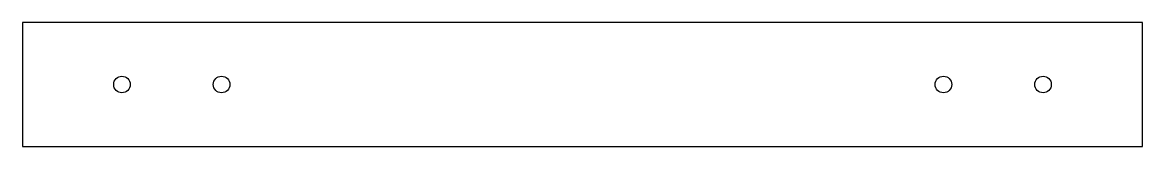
# Model space of a CAD drawing. Header units: millimetres. Extents: x -135 to 135, y -15 to 15.
import ezdxf

# ---------------------------------------------------------------- set-up
doc = ezdxf.new("R2010")
doc.units = ezdxf.units.MM
doc.layers.add('Shape2DView', color=7, linetype='CONTINUOUS')

msp = doc.modelspace()

# ---------------------------------------------------------------- linework, layer by layer
at = {"layer": 'Shape2DView'}
for p, q in [((135, 15), (-135, 15)), ((-135, 15), (-135, -15)), ((135, -15), (135, 15)), ((-135, -15), (135, -15))]:
    msp.add_line(p, q, dxfattribs=at)
for centre in [(-111, 0), (-87, 0), (87, 0), (111, 0)]:
    msp.add_circle(centre, 2, dxfattribs=at)

doc.saveas('drawing.dxf')
